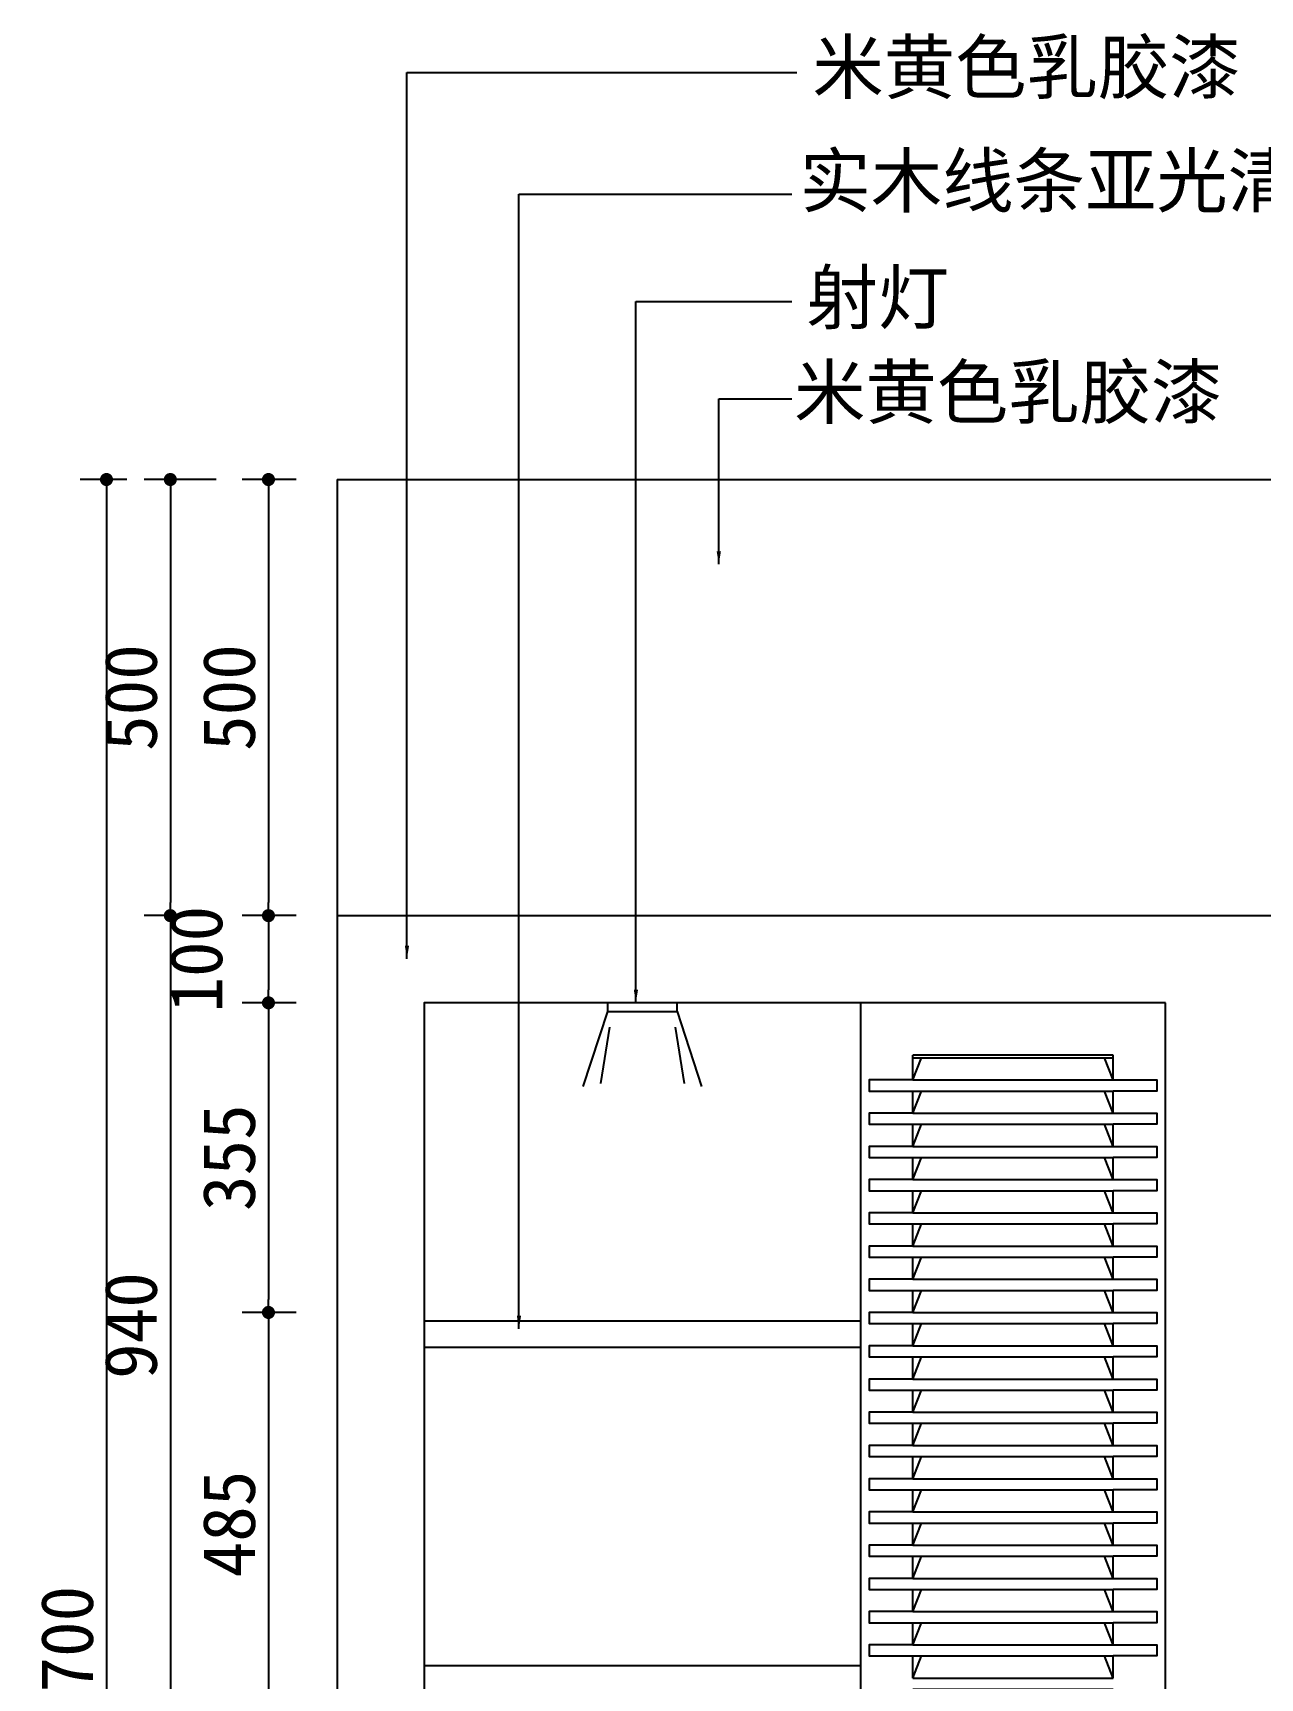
# Model space of a CAD drawing. Extents: x 6150 to 10358, y -140 to 3654.
# Drawn here: x 6150 to 7557, y 1758 to 3644 of the extents above; entities that cross this region are included whole.
import ezdxf

# ---------------------------------------------------------------- set-up
doc = ezdxf.new("R2010")
doc.units = 0
doc.header["$MEASUREMENT"] = 0
doc.layers.get('0').update_dxf_attribs({"linetype": 'CONTINUOUS'})
doc.layers.get('DEFPOINTS').update_dxf_attribs({"linetype": 'CONTINUOUS'})
for name, color, linetype in [('3', 3, 'CONTINUOUS'), ('4', 4, 'CONTINUOUS'), ('7', 7, 'CONTINUOUS'), ('DIM', 3, 'CONTINUOUS'), ('TEXT', 3, 'CONTINUOUS')]:
    doc.layers.add(name, color=color, linetype=linetype)
doc.styles.add('HZ', font='SIMFANG0.TTF')
doc.dimstyles.new('BOOK', dxfattribs={"dimscale": 30, "dimtxt": 2, "dimasz": 0.5, "dimexe": 1, "dimexo": 1, "dimgap": 0.5, "dimtad": 1, "dimdec": 0, "dimzin": 0, "dimtxsty": 'HZ', "dimblk": 'DOT', "dimblk1": 'DOT', "dimblk2": 'DOT', "dimsah": 1, "dimcen": 0, "dimclrd": 256, "dimclre": 256, "dimclrt": 256, "dimazin": 3, "dimtfac": 0.5, "dimtdec": 0, "dimtmove": 0, "dimatfit": 3, "dimtolj": 1, "dimtzin": 0})

# ---------------------------------------------------------------- blocks, each defined once
blk = doc.blocks.new('_DOT')
at = {"color": 0, "linetype": 'BYBLOCK'}
blk.add_line((-0.5, 0), (-1, 0), dxfattribs=at)
at = {"color": 0, "linetype": 'BYBLOCK', "const_width": 0.5}
blk.add_lwpolyline([(-0.25, 0, 1), (0.25, 0, 1)], format="xyb", close=True, dxfattribs=at)
blk = doc.blocks.new('DOT')
at = {"color": 0, "linetype": 'BYBLOCK'}
blk.add_line((-0.35, 0), (-1, 0), dxfattribs=at)
at = {"color": 0, "linetype": 'BYBLOCK', "const_width": 0.35}
blk.add_lwpolyline([(-0.175, 0, 1), (0.175, 0, 1)], format="xyb", close=True, dxfattribs=at)
blk = doc.blocks.new('*D16')
at = {"linetype": 'BYBLOCK'}
for p, q in [((6313.1, 3132), (6259.7, 3132)), ((6289.7, 3117), (6289.7, 447)), ((6313.1, 432), (6259.7, 432))]:
    blk.add_line(p, q, dxfattribs=at)
at = {"layer": 'DEFPOINTS', "color": 0, "linetype": 'BYBLOCK'}
for p in [(6343.1, 3132), (6289.7, 432), (6343.1, 432)]:
    blk.add_point(p, dxfattribs=at)
at = {"linetype": 'BYBLOCK', "xscale": 15, "yscale": 15, "zscale": 15}
for p, rotation in [((6289.7, 3132), 90), ((6289.7, 432), 270)]:
    blk.add_blockref('_DOT', p, dxfattribs=dict(at, rotation=rotation))
at = {"linetype": 'BYBLOCK', "insert": (6244.7, 1782), "char_height": 60, "attachment_point": 5, "rotation": 90, "style": 'HZ'}
blk.add_mtext('\\A1;2700', dxfattribs=at)
blk = doc.blocks.new('*D14')
at = {"linetype": 'BYBLOCK'}
for p, q in [((6373.1, 2617), (6373.1, 1707)), ((6425.6, 1692), (6343.1, 1692))]:
    blk.add_line(p, q, dxfattribs=at)
at = {"layer": 'DEFPOINTS', "color": 0, "linetype": 'BYBLOCK'}
for p in [(6455.6, 2632), (6373.1, 1692), (6455.6, 1692)]:
    blk.add_point(p, dxfattribs=at)
at = {"linetype": 'BYBLOCK', "xscale": 15, "yscale": 15, "zscale": 15}
for p, rotation in [((6373.1, 2632), 90), ((6373.1, 1692), 270)]:
    blk.add_blockref('_DOT', p, dxfattribs=dict(at, rotation=rotation))
at = {"linetype": 'BYBLOCK', "insert": (6328.1, 2162), "char_height": 60, "attachment_point": 5, "rotation": 90, "style": 'HZ'}
blk.add_mtext('\\A1;940', dxfattribs=at)
blk = doc.blocks.new('*D8')
at = {"linetype": 'BYBLOCK'}
for p, q in [((6485.6, 2517), (6485.6, 2192)), ((6517.4, 2177), (6455.6, 2177))]:
    blk.add_line(p, q, dxfattribs=at)
at = {"layer": 'DEFPOINTS', "color": 0, "linetype": 'BYBLOCK'}
for p in [(6547.4, 2532), (6485.6, 2177), (6547.4, 2177)]:
    blk.add_point(p, dxfattribs=at)
at = {"linetype": 'BYBLOCK', "xscale": 15, "yscale": 15, "zscale": 15}
for p, rotation in [((6485.6, 2532), 90), ((6485.6, 2177), 270)]:
    blk.add_blockref('_DOT', p, dxfattribs=dict(at, rotation=rotation))
at = {"linetype": 'BYBLOCK', "insert": (6440.6, 2354.5), "char_height": 60, "attachment_point": 5, "rotation": 90, "style": 'HZ'}
blk.add_mtext('\\A1;355', dxfattribs=at)
blk = doc.blocks.new('*D9')
at = {"linetype": 'BYBLOCK'}
for p, q in [((6485.6, 2162), (6485.6, 1707)), ((6517.4, 1692), (6455.6, 1692))]:
    blk.add_line(p, q, dxfattribs=at)
at = {"layer": 'DEFPOINTS', "color": 0, "linetype": 'BYBLOCK'}
for p in [(6547.4, 2177), (6485.6, 1692), (6547.4, 1692)]:
    blk.add_point(p, dxfattribs=at)
at = {"linetype": 'BYBLOCK', "xscale": 15, "yscale": 15, "zscale": 15}
for p, rotation in [((6485.6, 2177), 90), ((6485.6, 1692), 270)]:
    blk.add_blockref('_DOT', p, dxfattribs=dict(at, rotation=rotation))
at = {"linetype": 'BYBLOCK', "insert": (6440.6, 1934.5), "char_height": 60, "attachment_point": 5, "rotation": 90, "style": 'HZ'}
blk.add_mtext('\\A1;485', dxfattribs=at)
blk = doc.blocks.new('*D13')
at = {"linetype": 'BYBLOCK'}
for p, q in [((6425.6, 3132), (6343.1, 3132)), ((6373.1, 3117), (6373.1, 2647)), ((6425.6, 2632), (6343.1, 2632))]:
    blk.add_line(p, q, dxfattribs=at)
at = {"layer": 'DEFPOINTS', "color": 0, "linetype": 'BYBLOCK'}
for p in [(6455.6, 3132), (6373.1, 2632), (6455.6, 2632)]:
    blk.add_point(p, dxfattribs=at)
at = {"linetype": 'BYBLOCK', "xscale": 15, "yscale": 15, "zscale": 15}
for p, rotation in [((6373.1, 3132), 90), ((6373.1, 2632), 270)]:
    blk.add_blockref('_DOT', p, dxfattribs=dict(at, rotation=rotation))
at = {"linetype": 'BYBLOCK', "insert": (6328.1, 2882), "char_height": 60, "attachment_point": 5, "rotation": 90, "style": 'HZ'}
blk.add_mtext('\\A1;500', dxfattribs=at)
blk = doc.blocks.new('*D6')
at = {"linetype": 'BYBLOCK'}
for p, q in [((6517.4, 3132), (6455.6, 3132)), ((6485.6, 3117), (6485.6, 2647)), ((6517.4, 2632), (6455.6, 2632))]:
    blk.add_line(p, q, dxfattribs=at)
at = {"layer": 'DEFPOINTS', "color": 0, "linetype": 'BYBLOCK'}
for p in [(6547.4, 3132), (6485.6, 2632), (6547.4, 2632)]:
    blk.add_point(p, dxfattribs=at)
at = {"linetype": 'BYBLOCK', "xscale": 15, "yscale": 15, "zscale": 15}
for p, rotation in [((6485.6, 3132), 90), ((6485.6, 2632), 270)]:
    blk.add_blockref('_DOT', p, dxfattribs=dict(at, rotation=rotation))
at = {"linetype": 'BYBLOCK', "insert": (6440.6, 2882), "char_height": 60, "attachment_point": 5, "rotation": 90, "style": 'HZ'}
blk.add_mtext('\\A1;500', dxfattribs=at)
blk = doc.blocks.new('*D7')
at = {"linetype": 'BYBLOCK'}
for p, q in [((6485.6, 2617), (6485.6, 2547)), ((6517.4, 2532), (6455.6, 2532))]:
    blk.add_line(p, q, dxfattribs=at)
at = {"layer": 'DEFPOINTS', "color": 0, "linetype": 'BYBLOCK'}
for p in [(6547.4, 2632), (6485.6, 2532), (6547.4, 2532)]:
    blk.add_point(p, dxfattribs=at)
at = {"linetype": 'BYBLOCK', "xscale": 15, "yscale": 15, "zscale": 15}
for p, rotation in [((6485.6, 2632), 90), ((6485.6, 2532), 270)]:
    blk.add_blockref('_DOT', p, dxfattribs=dict(at, rotation=rotation))
at = {"linetype": 'BYBLOCK', "insert": (6403.1, 2582), "char_height": 60, "attachment_point": 5, "rotation": 90, "style": 'HZ'}
blk.add_mtext('\\A1;100', dxfattribs=at)
blk = doc.blocks.new('A$C616173FE')
at = {"layer": '3', "color": 3}
for p, q in [((28, 85.9, 1500), (0, 0, 1500)), ((108, 85.9, 1500), (136, 0, 1500)), ((30.5, 68, 1500), (20, 3.5, 1500)), ((105.5, 68, 1500), (116, 3.5, 1500))]:
    blk.add_line(p, q, dxfattribs=at)
at = {"layer": '3', "color": 3, "elevation": 1500}
blk.add_lwpolyline([(28, 85.9), (108, 85.9), (108, 95.9), (28, 95.9)], close=True, dxfattribs=at)
blk = doc.blocks.new('射灯-2')
at = {"layer": '3'}
blk.add_blockref('A$C616173FE', (-69.2, -48, -1500), dxfattribs=at)

msp = doc.modelspace()

# ---------------------------------------------------------------- hatches: boundary and pattern name
at = {"layer": '3'}
h = msp.add_hatch(dxfattribs=at)
h.set_pattern_fill('ANSI32', color=256, scale=4, angle=315, style=0)
h.set_pattern_definition([(180, (10277.056, 157.59), (-1e-14, 38.1), []), (180, (10264.356, 144.89), (-1e-14, 38.1), [])])
h.paths.add_polyline_path([(7158.4, 2472), (7388.4, 2472), (7388.4, 622), (7158.4, 622)])

# ---------------------------------------------------------------- linework, layer by layer
for p, q in [((7158.4, 2443.6), (7168.4, 2469)), ((7388.4, 2443.6), (7378.4, 2469)), ((7158.4, 2405.5), (7168.4, 2430.9)), ((7388.4, 2405.5), (7378.4, 2430.9)), ((7158.4, 2367.4), (7168.4, 2392.8)), ((7388.4, 2367.4), (7378.4, 2392.8)), ((7158.4, 2329.3), (7168.4, 2354.7)), ((7388.4, 2329.3), (7378.4, 2354.7)), ((7158.4, 2291.2), (7168.4, 2316.6)), ((7388.4, 2291.2), (7378.4, 2316.6)), ((7158.4, 2253.1), (7168.4, 2278.5)), ((7388.4, 2253.1), (7378.4, 2278.5)), ((7158.4, 2215), (7168.4, 2240.4)), ((7388.4, 2215), (7378.4, 2240.4)), ((7158.4, 2176.9), (7168.4, 2202.3)), ((7388.4, 2176.9), (7378.4, 2202.3)), ((7158.4, 2138.8), (7168.4, 2164.2)), ((7388.4, 2138.8), (7378.4, 2164.2)), ((7158.4, 2100.7), (7168.4, 2126.1)), ((7388.4, 2100.7), (7378.4, 2126.1)), ((7158.4, 2062.6), (7168.4, 2088)), ((7388.4, 2062.6), (7378.4, 2088)), ((7158.4, 2024.5), (7168.4, 2049.9)), ((7388.4, 2024.5), (7378.4, 2049.9)), ((7158.4, 1986.4), (7168.4, 2011.8)), ((7388.4, 1986.4), (7378.4, 2011.8)), ((7158.4, 1948.3), (7168.4, 1973.7)), ((7388.4, 1948.3), (7378.4, 1973.7)), ((7158.4, 1910.2), (7168.4, 1935.6)), ((7388.4, 1910.2), (7378.4, 1935.6)), ((7158.4, 1872.1), (7168.4, 1897.5)), ((7388.4, 1872.1), (7378.4, 1897.5)), ((7158.4, 1834), (7168.4, 1859.4)), ((7388.4, 1834), (7378.4, 1859.4)), ((7158.4, 1795.9), (7168.4, 1821.3)), ((7388.4, 1795.9), (7378.4, 1821.3)), ((7158.4, 1757.8), (7168.4, 1783.2)), ((7388.4, 1757.8), (7378.4, 1783.2))]:
    msp.add_line(p, q, dxfattribs=at)
for points in [[(7158.4, 2443.6), (7108.4, 2443.6), (7108.4, 2430.9), (7158.4, 2430.9)], [(7388.4, 2443.6), (7438.4, 2443.6), (7438.4, 2430.9), (7388.4, 2430.9)], [(7158.4, 2405.5), (7108.4, 2405.5), (7108.4, 2392.8), (7158.4, 2392.8)], [(7388.4, 2405.5), (7438.4, 2405.5), (7438.4, 2392.8), (7388.4, 2392.8)], [(7158.4, 2367.4), (7108.4, 2367.4), (7108.4, 2354.7), (7158.4, 2354.7)], [(7388.4, 2367.4), (7438.4, 2367.4), (7438.4, 2354.7), (7388.4, 2354.7)], [(7158.4, 2329.3), (7108.4, 2329.3), (7108.4, 2316.6), (7158.4, 2316.6)], [(7388.4, 2329.3), (7438.4, 2329.3), (7438.4, 2316.6), (7388.4, 2316.6)], [(7158.4, 2291.2), (7108.4, 2291.2), (7108.4, 2278.5), (7158.4, 2278.5)], [(7388.4, 2291.2), (7438.4, 2291.2), (7438.4, 2278.5), (7388.4, 2278.5)], [(7158.4, 2253.1), (7108.4, 2253.1), (7108.4, 2240.4), (7158.4, 2240.4)], [(7388.4, 2253.1), (7438.4, 2253.1), (7438.4, 2240.4), (7388.4, 2240.4)], [(7158.4, 2215), (7108.4, 2215), (7108.4, 2202.3), (7158.4, 2202.3)], [(7388.4, 2215), (7438.4, 2215), (7438.4, 2202.3), (7388.4, 2202.3)], [(7158.4, 2176.9), (7108.4, 2176.9), (7108.4, 2164.2), (7158.4, 2164.2)], [(7388.4, 2176.9), (7438.4, 2176.9), (7438.4, 2164.2), (7388.4, 2164.2)], [(7158.4, 2138.8), (7108.4, 2138.8), (7108.4, 2126.1), (7158.4, 2126.1)], [(7388.4, 2138.8), (7438.4, 2138.8), (7438.4, 2126.1), (7388.4, 2126.1)], [(7158.4, 2100.7), (7108.4, 2100.7), (7108.4, 2088), (7158.4, 2088)], [(7388.4, 2100.7), (7438.4, 2100.7), (7438.4, 2088), (7388.4, 2088)], [(7158.4, 2062.6), (7108.4, 2062.6), (7108.4, 2049.9), (7158.4, 2049.9)], [(7388.4, 2062.6), (7438.4, 2062.6), (7438.4, 2049.9), (7388.4, 2049.9)], [(7158.4, 2024.5), (7108.4, 2024.5), (7108.4, 2011.8), (7158.4, 2011.8)], [(7388.4, 2024.5), (7438.4, 2024.5), (7438.4, 2011.8), (7388.4, 2011.8)], [(7158.4, 1986.4), (7108.4, 1986.4), (7108.4, 1973.7), (7158.4, 1973.7)], [(7388.4, 1986.4), (7438.4, 1986.4), (7438.4, 1973.7), (7388.4, 1973.7)], [(7158.4, 1948.3), (7108.4, 1948.3), (7108.4, 1935.6), (7158.4, 1935.6)], [(7388.4, 1948.3), (7438.4, 1948.3), (7438.4, 1935.6), (7388.4, 1935.6)], [(7158.4, 1910.2), (7108.4, 1910.2), (7108.4, 1897.5), (7158.4, 1897.5)], [(7388.4, 1910.2), (7438.4, 1910.2), (7438.4, 1897.5), (7388.4, 1897.5)], [(7158.4, 1872.1), (7108.4, 1872.1), (7108.4, 1859.4), (7158.4, 1859.4)], [(7388.4, 1872.1), (7438.4, 1872.1), (7438.4, 1859.4), (7388.4, 1859.4)], [(7158.4, 1834), (7108.4, 1834), (7108.4, 1821.3), (7158.4, 1821.3)], [(7388.4, 1834), (7438.4, 1834), (7438.4, 1821.3), (7388.4, 1821.3)], [(7158.4, 1795.9), (7108.4, 1795.9), (7108.4, 1783.2), (7158.4, 1783.2)], [(7388.4, 1795.9), (7438.4, 1795.9), (7438.4, 1783.2), (7388.4, 1783.2)]]:
    msp.add_lwpolyline(points, dxfattribs=at)
at = {"layer": '4'}
for p, q in [((6498.4, 3132), (10158.4, 3132)), ((6498.4, 3132), (6498.4, 432)), ((6498.4, 2632), (10158.4, 2632)), ((7388.4, 2472), (7158.4, 2472)), ((7158.4, 2443.6), (7158.4, 2472)), ((7388.4, 2443.6), (7388.4, 2472)), ((7158.4, 2405.5), (7158.4, 2430.9)), ((7388.4, 2405.5), (7388.4, 2430.9)), ((7158.4, 2367.4), (7158.4, 2392.8)), ((7388.4, 2367.4), (7388.4, 2392.8)), ((7158.4, 2329.3), (7158.4, 2354.7)), ((7388.4, 2329.3), (7388.4, 2354.7)), ((7158.4, 2291.2), (7158.4, 2316.6)), ((7388.4, 2291.2), (7388.4, 2316.6)), ((7158.4, 2253.1), (7158.4, 2278.5)), ((7388.4, 2253.1), (7388.4, 2278.5)), ((7158.4, 2215), (7158.4, 2240.4)), ((7388.4, 2215), (7388.4, 2240.4)), ((7158.4, 2176.9), (7158.4, 2202.3)), ((7388.4, 2176.9), (7388.4, 2202.3)), ((7158.4, 2138.8), (7158.4, 2164.2)), ((7388.4, 2138.8), (7388.4, 2164.2)), ((7158.4, 2100.7), (7158.4, 2126.1)), ((7388.4, 2100.7), (7388.4, 2126.1)), ((7158.4, 2062.6), (7158.4, 2088)), ((7388.4, 2062.6), (7388.4, 2088)), ((7158.4, 2024.5), (7158.4, 2049.9)), ((7388.4, 2024.5), (7388.4, 2049.9)), ((7158.4, 1986.4), (7158.4, 2011.8)), ((7388.4, 1986.4), (7388.4, 2011.8)), ((7158.4, 1948.3), (7158.4, 1973.7)), ((7388.4, 1948.3), (7388.4, 1973.7)), ((7158.4, 1910.2), (7158.4, 1935.6)), ((7388.4, 1910.2), (7388.4, 1935.6)), ((7158.4, 1872.1), (7158.4, 1897.5)), ((7388.4, 1872.1), (7388.4, 1897.5)), ((7158.4, 1834), (7158.4, 1859.4)), ((7388.4, 1834), (7388.4, 1859.4)), ((7158.4, 1795.9), (7158.4, 1821.3)), ((7388.4, 1795.9), (7388.4, 1821.3)), ((7158.4, 1757.8), (7158.4, 1783.2)), ((7388.4, 1757.8), (7388.4, 1783.2))]:
    msp.add_line(p, q, dxfattribs=at)
msp.add_lwpolyline([(7098.4, 2532), (6598.4, 2532), (6598.4, 532), (7448.4, 532), (7448.4, 562)], dxfattribs=at)
msp.add_lwpolyline([(7448.4, 2532), (7098.4, 2532), (7098.4, 562), (7448.4, 562)], close=True, dxfattribs=at)
at = {"layer": '7'}
for p, q in [((7098.4, 2167), (6598.4, 2167)), ((7098.4, 2137), (6598.4, 2137)), ((7098.4, 1772), (6598.4, 1772))]:
    msp.add_line(p, q, dxfattribs=at)

# ---------------------------------------------------------------- block references
at = {"layer": '3'}
msp.add_blockref('射灯-2', (6849.6, 2484), dxfattribs=at)

# ---------------------------------------------------------------- texts
at = {"layer": 'TEXT', "style": 'HZ'}
for s, p in [('米黄色乳胶漆', (7043.4, 3574.9)), ('实木线条亚光清漆', (7028.6, 3444.7)), ('射灯', (7036.6, 3310.9)), ('米黄色乳胶漆', (7022.4, 3202.4))]:
    msp.add_text(s, height=60, dxfattribs=at).set_placement(p)

# ---------------------------------------------------------------- dimensions: what is measured, and where the dimension line sits
at = {"layer": 'DIM'}
for base, p1, p2, override, picture, middle, set_off in [((6234.1, 432), (6287.6, 3132), (6287.6, 432), {"dimexe": 1, "dimblk1": 'DOT', "dimblk2": 'DOT'}, '*D16', (6189.1, 1782), (-55.6, 0)), ((6307.3, 2632), (6389.8, 3132), (6389.8, 2632), {"dimexe": 1, "dimblk1": 'DOT', "dimblk2": 'DOT'}, '*D13', (6262.3, 2882), (-65.8, 0)), ((6419.8, 2632), (6481.6, 3132), (6481.6, 2632), {"dimexe": 1, "dimblk1": 'DOT', "dimblk2": 'DOT'}, '*D6', (6374.8, 2882), (-65.8, 0)), ((6419.8, 2532), (6481.6, 2632), (6481.6, 2532), {"dimexe": 1, "dimblk1": 'DOT', "dimblk2": 'DOT', "dimse1": 1}, '*D7', (6337.3, 2582), (-65.8, 0)), ((6307.3, 1692), (6389.8, 2632), (6389.8, 1692), {"dimexe": 1, "dimblk1": 'DOT', "dimblk2": 'DOT', "dimse1": 1}, '*D14', (6262.3, 2162), (-65.8, 0)), ((6419.8, 2177), (6481.6, 2532), (6481.6, 2177), {"dimexe": 1, "dimblk1": 'DOT', "dimblk2": 'DOT', "dimse1": 1}, '*D8', (6374.8, 2354.5), (-65.8, 0)), ((6419.8, 1692), (6481.6, 2177), (6481.6, 1692), {"dimexe": 1, "dimblk1": 'DOT', "dimblk2": 'DOT', "dimse1": 1}, '*D9', (6374.8, 1934.5), (-65.8, 0))]:
    dim = msp.add_linear_dim(base=base, p1=p1, p2=p2, angle=90, dimstyle='BOOK', override=override, dxfattribs=at)
    dim.commit()
    dim.dimension.update_dxf_attribs({"geometry": picture, "text_midpoint": middle, "insert": set_off})

# ---------------------------------------------------------------- leaders
at = {"layer": 'TEXT'}
for points in [[(6578.6, 2582.6), (6578.6, 3598.7), (7025.5, 3598.7)], [(6707, 2158.3), (6707, 3459.1), (7019.9, 3459.1)], [(6841.1, 2532.3), (6841.1, 3336.3), (7019.9, 3336.3)], [(6936.1, 3034.8), (6936.1, 3224.6), (7019.9, 3224.6)]]:
    msp.add_leader(points, dimstyle='BOOK', dxfattribs=at)

doc.saveas('drawing.dxf')
